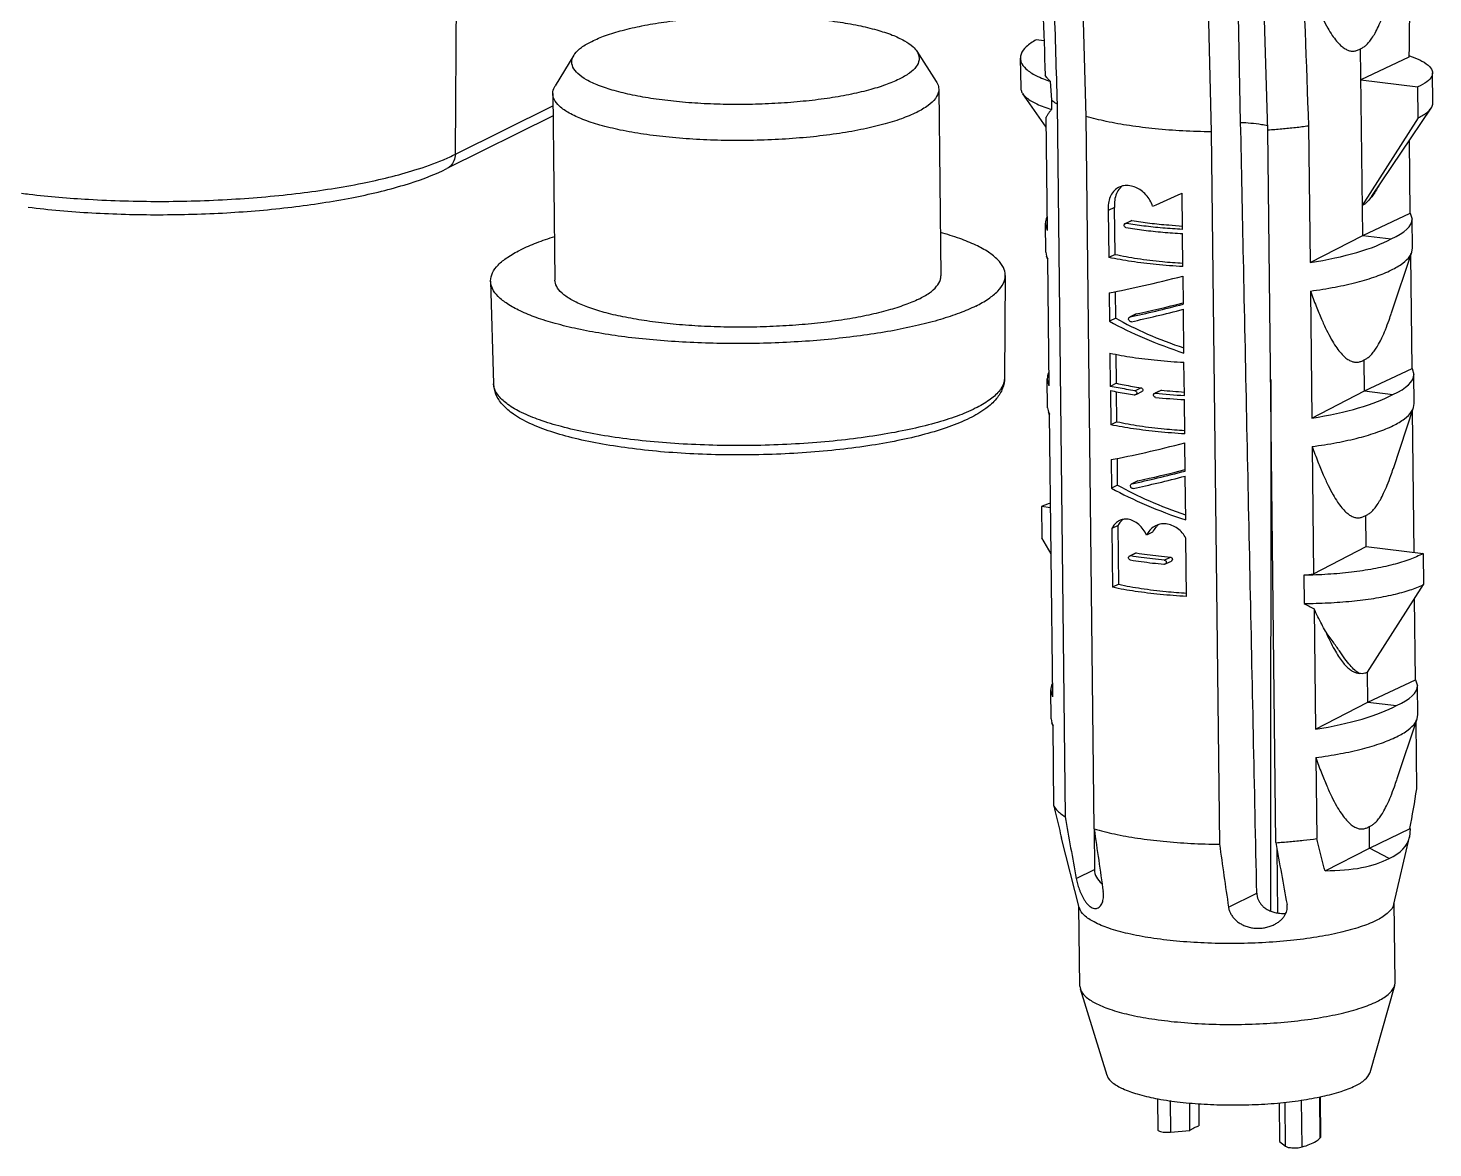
# Model space of a CAD drawing. Header units: millimetres. Extents: x -25 to 785, y -3301 to -3016.
# Drawn here: x 59.56 to 81.4, y -3214.03 to -3196.62 of the extents above; entities that cross this region are included whole.
import ezdxf

# ---------------------------------------------------------------- set-up
doc = ezdxf.new("R2010")
doc.units = ezdxf.units.MM

# ---------------------------------------------------------------- blocks, each defined once
blk = doc.blocks.new('*u2')
at = {"color": 7}
for p, q in [((1.092, -52.179), (1.116, -49.024)), ((13.299, -51.688), (13.244, -49.081)), ((13.722, -51.806), (13.64, -49.062)), ((10.895, -51.591), (10.844, -49.672)), ((12.792, -49.911), (12.843, -51.831)), ((10.243, -50.417), (10.121, -50.402)), ((2.934, -50.641), (2.643, -51.116)), ((8.266, -50.58), (8.567, -51.048)), ((15.196, -53.441), (15.163, -50.54)), ((15.915, -50.64), (15.915, -50.649)), ((15.915, -50.649), (15.915, -50.672)), ((9.874, -50.688), (9.88, -51.146)), ((15.915, -50.672), (15.168, -51.023)), ((10.34, -51.046), (10.357, -51.339)), ((15.168, -51.023), (16.053, -51.132)), ((16.288, -51.375), (16.283, -50.915)), ((2.607, -51.237), (2.64, -54.138)), ((8.606, -51.168), (8.639, -54.069)), ((10.277, -51.76), (9.913, -51.239)), ((16.059, -51.615), (16.053, -51.132)), ((1.092, -52.179), (2.609, -51.428)), ((10.357, -51.339), (10.358, -51.484)), ((10.446, -51.403), (10.572, -62.476)), ((15.337, -52.829), (16.259, -51.463)), ((2.611, -51.585), (0.96, -52.403)), ((10.295, -53.362), (10.275, -51.604)), ((11.021, -62.664), (10.895, -51.591)), ((14.355, -51.742), (14.379, -53.864)), ((16.059, -51.615), (15.19, -52.975)), ((12.843, -51.831), (12.969, -62.903)), ((13.848, -62.878), (13.722, -51.806)), ((15.936, -53.093), (15.923, -51.962)), ((12.394, -53.347), (12.388, -52.782)), ((15.337, -52.83), (15.301, -52.88)), ((11.338, -53.005), (11.242, -53.053)), ((11.242, -53.053), (11.25, -53.783)), ((11.346, -53.736), (11.338, -53.005)), ((10.295, -53.362), (10.266, -53.251)), ((10.271, -53.701), (10.266, -53.251)), ((11.502, -53.258), (11.516, -53.256)), ((11.514, -53.252), (11.596, -53.212)), ((11.609, -53.21), (11.516, -53.256)), ((11.525, -53.258), (11.516, -53.256)), ((11.596, -53.212), (11.609, -53.21)), ((15.196, -53.441), (15.936, -53.093)), ((15.936, -53.093), (15.965, -53.186)), ((15.97, -53.636), (15.965, -53.186)), ((12.401, -53.925), (12.395, -53.411)), ((14.379, -53.864), (15.196, -53.441)), ((15.196, -53.441), (15.638, -53.495)), ((10.271, -53.701), (10.282, -53.764)), ((15.645, -54.645), (15.96, -53.699)), ((15.96, -53.699), (15.97, -53.636)), ((10.282, -53.764), (10.3, -53.803)), ((10.301, -53.815), (10.282, -53.764)), ((10.323, -55.779), (10.3, -53.803)), ((11.346, -53.736), (11.25, -53.783)), ((15.963, -55.51), (15.943, -53.751)), ((1.64, -54.154), (1.687, -55.746)), ((9.639, -54.063), (9.629, -55.655)), ((12.408, -54.51), (12.403, -54.072)), ((11.256, -54.333), (11.261, -54.775)), ((11.357, -54.728), (11.352, -54.313)), ((14.384, -54.305), (14.406, -56.281)), ((12.416, -55.269), (12.409, -54.588)), ((11.357, -54.728), (11.261, -54.775)), ((11.574, -54.71), (11.667, -54.663)), ((11.574, -54.71), (11.58, -54.708)), ((11.673, -54.661), (11.58, -54.708)), ((11.667, -54.663), (11.673, -54.661)), ((11.267, -55.271), (11.273, -55.787)), ((11.369, -55.739), (11.363, -55.289)), ((12.424, -55.928), (12.418, -55.413)), ((15.223, -55.858), (15.218, -55.375)), ((10.323, -55.779), (10.293, -55.668)), ((10.298, -56.118), (10.293, -55.668)), ((15.223, -55.858), (15.963, -55.51)), ((15.963, -55.51), (15.993, -55.604)), ((15.998, -56.053), (15.993, -55.603)), ((11.369, -55.739), (11.273, -55.787)), ((11.274, -55.851), (11.28, -56.384)), ((11.375, -56.336), (11.37, -55.87)), ((11.655, -55.854), (11.748, -55.808)), ((11.683, -55.909), (11.763, -55.869)), ((11.959, -55.896), (11.974, -55.893)), ((11.972, -55.889), (12.052, -55.849)), ((12.067, -55.847), (11.974, -55.893)), ((12.052, -55.849), (12.067, -55.847)), ((14.406, -56.281), (15.223, -55.858)), ((15.223, -55.858), (15.666, -55.913)), ((10.298, -56.118), (10.31, -56.182)), ((11.646, -55.916), (11.656, -55.918)), ((11.67, -55.916), (11.656, -55.918)), ((12.431, -56.525), (12.425, -55.992)), ((15.673, -57.062), (15.988, -56.117)), ((15.988, -56.117), (15.998, -56.053)), ((10.31, -56.182), (10.328, -56.22)), ((10.328, -56.232), (10.31, -56.182)), ((10.378, -60.614), (10.328, -56.22)), ((11.375, -56.336), (11.28, -56.384)), ((15.996, -58.367), (15.971, -56.168)), ((12.437, -57.103), (12.432, -56.665)), ((14.411, -56.722), (14.434, -58.699)), ((11.286, -56.926), (11.291, -57.368)), ((11.387, -57.321), (11.382, -56.906)), ((12.446, -57.862), (12.438, -57.181)), ((11.387, -57.321), (11.291, -57.368)), ((11.603, -57.303), (11.697, -57.256)), ((11.603, -57.303), (11.609, -57.301)), ((11.703, -57.254), (11.609, -57.301)), ((11.697, -57.256), (11.703, -57.254)), ((10.344, -57.672), (10.204, -57.655)), ((10.204, -57.655), (10.21, -58.139)), ((15.251, -58.276), (15.245, -57.792)), ((11.394, -57.949), (11.298, -57.997)), ((11.298, -57.997), (11.308, -58.91)), ((11.404, -58.863), (11.394, -57.949)), ((11.93, -58.054), (11.837, -58.1)), ((10.353, -58.391), (10.21, -58.139)), ((12.459, -59.052), (12.449, -58.145)), ((14.434, -58.699), (15.251, -58.276)), ((15.251, -58.276), (16.136, -58.384)), ((11.57, -58.423), (11.584, -58.421)), ((11.582, -58.418), (11.664, -58.377)), ((11.677, -58.375), (11.584, -58.421)), ((11.594, -58.423), (11.584, -58.421)), ((11.664, -58.377), (11.677, -58.375)), ((12.112, -58.487), (12.206, -58.44)), ((12.14, -58.542), (12.222, -58.502)), ((16.136, -58.384), (16.141, -58.868)), ((12.106, -58.55), (12.113, -58.551)), ((12.128, -58.548), (12.113, -58.551)), ((14.279, -58.722), (14.284, -59.16)), ((11.404, -58.863), (11.308, -58.91)), ((15.273, -60.227), (16.141, -58.868)), ((16.018, -60.345), (16.004, -59.084)), ((14.44, -59.245), (14.461, -61.116)), ((15.278, -60.693), (15.273, -60.227)), ((15.278, -60.693), (16.018, -60.345)), ((16.018, -60.345), (16.048, -60.439)), ((16.053, -60.888), (16.048, -60.439)), ((10.378, -60.614), (10.348, -60.503)), ((10.353, -60.953), (10.348, -60.503)), ((14.461, -61.116), (15.278, -60.693)), ((15.278, -60.693), (15.721, -60.748)), ((16.043, -60.952), (16.053, -60.888)), ((10.353, -60.953), (10.365, -61.017)), ((10.365, -61.017), (10.383, -61.055)), ((10.383, -61.067), (10.365, -61.017)), ((10.397, -62.312), (10.383, -61.055)), ((15.728, -61.897), (16.043, -60.952)), ((16.037, -62.043), (16.026, -61.003)), ((14.466, -61.557), (14.481, -62.815)), ((11.02, -62.664), (11.027, -63.295)), ((15.304, -62.966), (15.3, -62.627)), ((15.304, -62.966), (15.932, -62.659)), ((15.932, -62.659), (15.923, -62.792)), ((10.791, -63.888), (10.515, -62.809)), ((10.516, -62.81), (10.515, -62.81)), ((15.682, -63.833), (15.924, -62.789)), ((13.864, -62.974), (13.872, -63.97)), ((14.611, -63.314), (15.304, -62.966)), ((15.608, -63.123), (15.304, -62.966)), ((10.744, -63.436), (11.027, -63.295)), ((13.11, -63.879), (13.55, -63.661)), ((10.8, -65.107), (10.786, -63.869)), ((15.7, -65.051), (15.686, -63.813)), ((15.694, -65.098), (15.7, -65.051)), ((10.8, -65.107), (10.808, -65.154)), ((11.222, -66.495), (10.808, -65.154)), ((15.31, -66.449), (15.694, -65.098)), ((12.006, -66.857), (12.012, -67.342)), ((12.201, -66.887), (12.206, -67.376)), ((12.511, -67.349), (12.507, -66.923)), ((12.647, -66.936), (12.65, -67.28)), ((13.896, -66.922), (13.903, -67.52)), ((13.998, -67.596), (13.99, -66.911)), ((14.254, -67.607), (14.246, -66.88)), ((14.537, -67.467), (14.53, -66.828)), ((14.535, -66.828), (14.542, -67.458)), ((12.206, -67.376), (12.511, -67.349)), ((14.537, -67.467), (14.542, -67.458)), ((13.903, -67.52), (13.998, -67.596))]:
    blk.add_line(p, q, dxfattribs=at)
for centre, radius, start, end in [((2219.222, 30.584), 2206.404, 181.985745, 182.138333), ((15.317, -52.469), 1.917, 71.5628, 71.7974), ((-0.358, -49.278), 3.243, 292.9427, 296.5561), ((-3.878, -38.686), 14.211, 262.8289, 263.3193), ((11.624, -52.887), 0.271, 127.6465, 138.8871), ((12.934, -46.55), 9.392, 264.1318, 266.8869), ((12.96, -46.998), 8.893, 264.2339, 266.5377), ((12.948, -46.441), 9.566, 264.1569, 266.8619), ((11.619, -58.042), 0.242, 128.2603, 138.9021), ((11.625, -58.047), 0.25, 138.8592, 139.8315), ((12.2, -58.171), 0.293, 136.275, 138.5332), ((12.201, -58.172), 0.294, 125.6487, 136.2726), ((13.173, -50.779), 8.02, 277.9321, 279.0494), ((18.468, -51.704), 8.549, 240.6998, 241.8909), ((-14.683, -57.095), 31.116, 349.699, 350.8501), ((76.544, -51.133), 66.94, 189.75575, 190.59059), ((406.609, -6.258), 399.588, 188.11494, 188.2563), ((81.549, -51.226), 68.697, 189.7655, 190.57917), ((394.587, -8.507), 385.475, 188.11235, 188.25889)]:
    blk.add_arc(centre, radius, start, end, dxfattribs=at)
for centre, major_axis, ratio, start_param, end_param in [((13.106, -52.4), (2.835, 1.303), 0.01569, -2.005247, -1.834013), ((13.115, -53.185), (2.849, 0.069), 0.276844, 3.021285, 3.137982), ((13.115, -53.185), (2.85, -0.003), 0.232076, -0.483411, 0.002841), ((13.115, -53.185), (2.849, 0.069), 0.276844, -1.117912, -0.489863), ((13.119, -53.564), (2.84, 0.821), 0.102026, -2.315447, -1.855258), ((13.124, -54.002), (2.84, 0.824), 0.101384, -2.174969, -1.855198), ((13.125, -54.081), (2.84, 0.824), 0.101384, -2.166638, -1.855198), ((13.124, -54.002), (2.64, 0.767), 0.101384, 4.101428, 4.40773), ((13.129, -54.383), (2.845, -0.755), 0.357485, -2.188257, -1.728068), ((13.129, -54.383), (2.645, -0.702), 0.357485, -2.205973, -1.748596), ((13.142, -55.602), (2.849, 0.069), 0.276844, 3.021285, 3.137982), ((13.142, -55.602), (2.85, -0.003), 0.232076, -0.483411, 0.002841), ((13.142, -55.602), (2.849, 0.069), 0.276844, -1.117912, -0.489863), ((13.149, -56.156), (2.84, 0.821), 0.102026, -2.315447, -1.855258), ((13.154, -56.595), (2.84, 0.824), 0.101384, -2.174969, -1.855198), ((13.155, -56.674), (2.84, 0.824), 0.101384, -2.166638, -1.855198), ((13.154, -56.595), (2.64, 0.767), 0.101384, 4.101428, 4.40773), ((13.158, -56.976), (2.845, -0.755), 0.357485, -2.188257, -1.728068), ((13.158, -56.976), (2.645, -0.702), 0.357485, -2.205973, -1.748596), ((13.198, -60.437), (2.849, 0.069), 0.276844, 3.021285, 3.137982), ((13.198, -60.437), (2.85, -0.003), 0.232076, -0.483411, 0.002841), ((13.198, -60.437), (2.849, 0.069), 0.276844, -1.117912, -0.489863), ((12.981, -61.77), (2.929, -1.066), 0.351173, -0.347027, 0.042405), ((11.533, -63.25), (0.503, 0.086), 0.706786, 3.029842, 3.711096), ((12.999, -61.761), (2.922, -1.027), 0.398562, -0.853566, -0.346778)]:
    blk.add_ellipse(centre, major_axis=major_axis, ratio=ratio, start_param=start_param, end_param=end_param, dxfattribs=at)
for points, start_tangent, end_tangent in [([(10.338, -47.756), (10.353, -48.269), (10.399, -49.835), (10.446, -51.403)], (0.029424, -0.999567), (0.029794, -0.999556)), ([(15.935, -48.865), (15.915, -50.64)], (-0.010599, -0.999944), (-0.011476, -0.999934)), ([(10.192, -48.93), (10.261, -50.948)], (0.033767, -0.99943), (0.034803, -0.999394)), ([(14.329, -49.47), (14.417, -49.705), (14.5, -49.907), (14.579, -50.077), (14.653, -50.218), (14.723, -50.332), (14.79, -50.421), (14.852, -50.487), (14.91, -50.533), (14.965, -50.562), (15.016, -50.575), (15.066, -50.575), (15.114, -50.563), (15.163, -50.54)], (0.336974, -0.941514), (0.8488, 0.528714)), ([(15.163, -50.54), (15.206, -50.518), (15.25, -50.484), (15.294, -50.437), (15.34, -50.375), (15.389, -50.296), (15.44, -50.196), (15.494, -50.071), (15.551, -49.921), (15.589, -49.813)], (0.942307, 0.334749), (0.316246, 0.948677)), ([(3.211, -50.425), (3.424, -50.336), (3.687, -50.255), (3.992, -50.184), (4.333, -50.126), (4.702, -50.081), (5.092, -50.05), (5.493, -50.033), (5.896, -50.033), (6.293, -50.047), (6.674, -50.077), (7.031, -50.121), (7.356, -50.178), (7.643, -50.248), (7.883, -50.327), (8.073, -50.416), (8.207, -50.512), (8.266, -50.58)], (0.896036, 0.443982), (0.53827, -0.842772)), ([(2.934, -50.641), (2.947, -50.621), (3.05, -50.521), (3.211, -50.425)], (0.521659, 0.853154), (0.896036, 0.443982)), ([(10.121, -50.402), (9.965, -50.512), (9.885, -50.626), (9.876, -50.688)], (-0.876098, -0.482134), (0.007351, -0.999973)), ([(7.991, -51.013), (7.778, -51.102), (7.515, -51.183), (7.21, -51.254), (6.869, -51.312), (6.5, -51.357), (6.11, -51.388), (5.709, -51.404), (5.306, -51.405), (4.91, -51.391), (4.528, -51.361), (4.171, -51.317), (3.846, -51.26), (3.56, -51.19), (3.319, -51.11), (3.129, -51.022), (2.995, -50.926), (2.919, -50.826), (2.903, -50.724), (2.934, -50.641)], (-0.896036, -0.443982), (0.521659, 0.853154)), ([(8.266, -50.58), (8.283, -50.612), (8.299, -50.714), (8.255, -50.817), (8.152, -50.917), (7.991, -51.013)], (0.53827, -0.842772), (-0.896036, -0.443982)), ([(15.923, -50.65), (16.084, -50.714), (16.214, -50.796), (16.277, -50.881), (16.281, -50.915)], (0.948667, -0.316275), (-0.006969, -0.999976)), ([(9.876, -50.688), (9.884, -50.741), (9.961, -50.852), (10.115, -50.955), (10.236, -51.009)], (0.007351, -0.999973), (0.930391, -0.366568)), ([(8.568, -51.048), (8.587, -51.083), (8.606, -51.168)], (0.538353, -0.84272), (0.023686, -0.999719)), ([(10.236, -51.009), (10.34, -51.046)], (0.930391, -0.366568), (0.950163, -0.311754)), ([(10.34, -51.046), (10.308, -51.014), (10.282, -50.981), (10.261, -50.948)], (-0.727007, 0.686631), (-0.483504, 0.875342)), ([(16.281, -50.915), (16.271, -50.967), (16.195, -51.052), (16.053, -51.132)], (-0.006969, -0.999976), (-0.915065, -0.403307)), ([(2.607, -51.237), (2.609, -51.208), (2.643, -51.116)], (-0.023686, 0.999719), (0.521516, 0.853242)), ([(8.263, -51.529), (8.025, -51.628), (7.734, -51.718), (7.395, -51.797), (7.016, -51.862), (6.605, -51.912), (6.172, -51.946), (5.727, -51.964), (5.279, -51.965), (4.838, -51.949), (4.415, -51.916), (4.018, -51.867), (3.656, -51.803), (3.338, -51.726), (3.071, -51.637), (2.86, -51.539), (2.711, -51.433), (2.627, -51.322), (2.607, -51.237)], (-0.896036, -0.443982), (-0.023686, 0.999719)), ([(8.606, -51.168), (8.605, -51.197), (8.556, -51.311), (8.441, -51.422), (8.263, -51.529)], (0.023686, -0.999719), (-0.896036, -0.443982)), ([(9.881, -51.146), (9.89, -51.198), (9.912, -51.24)], (0.009735, -0.999953), (0.572487, -0.819913)), ([(9.912, -51.24), (9.971, -51.301), (10.129, -51.398), (10.358, -51.484)], (0.572487, -0.819913), (0.956564, -0.291522)), ([(10.358, -51.484), (10.324, -51.527), (10.297, -51.567), (10.275, -51.604)], (-0.642043, -0.766668), (-0.460669, -0.887572)), ([(10.446, -51.403), (10.413, -51.382), (10.384, -51.361), (10.357, -51.339)], (-0.84805, 0.529916), (-0.759485, 0.650525)), ([(16.059, -51.615), (16.202, -51.525), (16.259, -51.464)], (0.896036, 0.443982), (0.553906, 0.832579)), ([(16.259, -51.464), (16.277, -51.431), (16.287, -51.375)], (0.553906, 0.832579), (0.000194, 1)), ([(12.843, -51.831), (12.398, -51.817), (11.971, -51.784), (11.571, -51.735), (11.21, -51.67), (10.895, -51.591)], (-0.999933, 0.011597), (-0.958603, 0.284747)), ([(13.55, -63.661), (13.446, -58.727), (13.343, -53.81), (13.299, -51.688)], (-0.021271, 0.999774), (-0.020818, 0.999783)), ([(13.72, -51.738), (13.622, -51.72), (13.458, -51.7), (13.299, -51.689)], (-0.978973, 0.203991), (-0.999051, 0.043554)), ([(14.355, -51.742), (14.15, -51.768), (13.938, -51.789), (13.722, -51.806)], (-0.990734, -0.135814), (-0.997671, -0.068209)), ([(1.092, -52.179), (1.07, -52.282), (1.015, -52.364), (0.96, -52.403)], (-0.028722, -0.999587), (-0.894885, -0.446297)), ([(-5.55, -53.002), (-4.56, -53.09), (-3.515, -53.119), (-2.463, -53.089), (-1.448, -53), (-0.517, -52.855), (0.295, -52.658), (0.96, -52.403)], (0.992509, -0.122172), (0.895881, 0.444295)), ([(-5.532, -52.8), (-4.609, -52.88), (-3.503, -52.912), (-2.388, -52.879), (-1.321, -52.783), (-0.354, -52.629), (0.464, -52.424), (0.906, -52.265)], (0.993208, -0.116355), (0.920513, 0.390713)), ([(11.406, -52.693), (11.392, -52.701), (11.322, -52.76), (11.272, -52.842), (11.245, -52.942), (11.242, -53.053)], (-0.895729, -0.4446), (0.083927, -0.996472)), ([(11.42, -52.709), (11.419, -52.71), (11.369, -52.79), (11.341, -52.891), (11.338, -53.005)], (-0.658126, -0.752908), (0.083083, -0.996543)), ([(11.577, -52.669), (11.48, -52.669), (11.406, -52.693)], (-0.988861, 0.148841), (-0.895729, -0.4446)), ([(11.931, -52.989), (11.888, -52.894), (11.827, -52.81), (11.751, -52.742), (11.667, -52.694), (11.577, -52.669)], (-0.306026, 0.952023), (-0.988861, 0.148841)), ([(15.348, -52.825), (15.301, -52.88)], (-0.606869, -0.794802), (-0.696575, -0.717484)), ([(15.445, -52.67), (15.396, -52.754), (15.348, -52.825)], (-0.469115, -0.883137), (-0.606869, -0.794802)), ([(15.301, -52.88), (15.263, -52.922), (15.227, -52.954), (15.19, -52.975)], (-0.617929, -0.786234), (-0.91516, -0.403091)), ([(11.516, -53.32), (11.502, -53.313), (11.492, -53.3), (11.489, -53.284), (11.492, -53.269), (11.501, -53.258), (11.502, -53.258)], (-0.987293, 0.15891), (0.897624, 0.440761)), ([(12.394, -53.347), (12.087, -53.326), (11.793, -53.295), (11.525, -53.258)], (-0.998477, 0.055165), (-0.987521, 0.15749)), ([(11.609, -53.21), (11.886, -53.249), (12.181, -53.279), (12.394, -53.295)], (0.986809, -0.161889), (0.998165, -0.060548)), ([(2.632, -53.464), (2.348, -53.56), (2.098, -53.668)], (-0.957594, -0.288121), (-0.896036, -0.443982)), ([(9.639, -54.063), (9.639, -54.061), (9.61, -53.939), (9.523, -53.819), (9.38, -53.703), (9.181, -53.593), (8.932, -53.49), (8.632, -53.396)], (0.006786, 0.999977), (-0.963899, 0.266269)), ([(11.516, -53.32), (11.794, -53.359), (12.088, -53.39), (12.395, -53.411)], (0.987293, -0.15891), (0.998477, -0.055165)), ([(1.64, -54.154), (1.64, -54.146), (1.669, -54.023), (1.756, -53.901), (1.9, -53.782), (2.098, -53.668)], (-0.031659, 0.999499), (0.896036, 0.443982)), ([(15.644, -53.978), (15.82, -53.872), (15.929, -53.761), (15.96, -53.699)], (0.896036, 0.443982), (0.319944, 0.947436)), ([(12.401, -53.925), (11.988, -53.893), (11.601, -53.846), (11.25, -53.783)], (-0.998477, 0.055165), (-0.978724, 0.20518)), ([(11.346, -53.736), (11.694, -53.8), (12.082, -53.847), (12.4, -53.872)], (0.977125, -0.212668), (0.998166, -0.060529)), ([(9.181, -54.539), (8.931, -54.647), (8.633, -54.747), (8.292, -54.837), (7.911, -54.917), (7.498, -54.985), (7.058, -55.04), (6.596, -55.082), (6.121, -55.109), (5.639, -55.122), (5.157, -55.119), (4.682, -55.102), (4.221, -55.07), (3.78, -55.025), (3.367, -54.965), (2.987, -54.894), (2.645, -54.81), (2.348, -54.717), (2.098, -54.614), (1.9, -54.504), (1.756, -54.388), (1.669, -54.268), (1.64, -54.154)], (-0.896036, -0.443982), (-0.031659, 0.999499)), ([(8.296, -54.43), (8.081, -54.521), (7.821, -54.604), (7.52, -54.678), (7.184, -54.742), (6.82, -54.793), (6.433, -54.831), (6.032, -54.856), (5.624, -54.867), (5.215, -54.864), (4.815, -54.846), (4.43, -54.815), (4.067, -54.77), (3.734, -54.713), (3.436, -54.645), (3.18, -54.567), (2.969, -54.48), (2.808, -54.385), (2.699, -54.286), (2.646, -54.183), (2.64, -54.138)], (-0.896036, -0.443982), (-0.008388, 0.999965)), ([(8.296, -54.43), (8.461, -54.333), (8.573, -54.232), (8.631, -54.128), (8.639, -54.069)], (0.896036, 0.443982), (-0.008388, 0.999965)), ([(9.181, -54.539), (9.379, -54.425), (9.523, -54.306), (9.61, -54.184), (9.639, -54.063)], (0.896036, 0.443982), (0.006786, 0.999977)), ([(14.384, -54.305), (14.768, -54.243), (15.111, -54.166), (15.406, -54.077), (15.644, -53.978)], (0.990807, 0.135283), (0.896036, 0.443982)), ([(14.384, -54.305), (14.472, -54.541), (14.555, -54.742), (14.634, -54.912), (14.708, -55.053), (14.778, -55.167), (14.845, -55.256), (14.907, -55.323), (14.965, -55.368), (15.02, -55.397), (15.071, -55.41), (15.121, -55.41), (15.169, -55.399), (15.218, -55.375)], (0.336974, -0.941514), (0.8488, 0.528714)), ([(11.591, -54.782), (11.576, -54.776), (11.564, -54.763), (11.558, -54.746), (11.559, -54.729)], (-0.988627, 0.150386), (0.251157, 0.967946)), ([(11.559, -54.729), (11.567, -54.715), (11.574, -54.71)], (0.251157, 0.967946), (0.890166, 0.455637)), ([(11.601, -54.782), (11.597, -54.782), (11.594, -54.782), (11.591, -54.782)], (-0.977203, -0.212309), (-0.988627, 0.150386)), ([(15.218, -55.375), (15.261, -55.353), (15.305, -55.319), (15.349, -55.272), (15.395, -55.21), (15.444, -55.131), (15.495, -55.031), (15.549, -54.906), (15.607, -54.756), (15.644, -54.648)], (0.942307, 0.334749), (0.316246, 0.948677)), ([(11.267, -55.271), (11.618, -55.334), (12.005, -55.381), (12.418, -55.413)], (0.978715, -0.205226), (0.998477, -0.055165)), ([(9.629, -55.655), (9.598, -55.817), (9.502, -55.978), (9.336, -56.132), (9.085, -56.282)], (-0.006666, -0.999978), (-0.896036, -0.443982)), ([(9.628, -55.655), (9.618, -55.728), (9.541, -55.865), (9.392, -56), (9.174, -56.128)], (-0.008187, -0.999966), (-0.896036, -0.443982)), ([(13.766, -55.679), (13.766, -56.571), (13.765, -61.411), (13.764, -63.941)], (-0.000056, -1), (-0.000314, -1)), ([(9.085, -56.282), (8.765, -56.416), (8.391, -56.532), (7.968, -56.63), (7.505, -56.712), (7.007, -56.775), (6.485, -56.82), (5.947, -56.846), (5.404, -56.853), (4.866, -56.839), (4.342, -56.807), (3.843, -56.755), (3.378, -56.684), (2.953, -56.596), (2.576, -56.49), (2.251, -56.363), (1.996, -56.22), (1.824, -56.069), (1.723, -55.91), (1.687, -55.746)], (-0.896036, -0.443982), (-0.029425, 0.999567)), ([(1.699, -55.818), (1.695, -55.801), (1.687, -55.746)], (-0.29309, 0.956085), (-0.024922, 0.999689)), ([(9.174, -56.128), (8.89, -56.249), (8.545, -56.359), (8.147, -56.457), (7.703, -56.54), (7.22, -56.608), (6.709, -56.659), (6.177, -56.692), (5.636, -56.707), (5.096, -56.702), (4.566, -56.679), (4.056, -56.638), (3.576, -56.579), (3.135, -56.503), (2.741, -56.413), (2.401, -56.309), (2.122, -56.194), (1.909, -56.069), (1.765, -55.938), (1.699, -55.818)], (-0.896036, -0.443982), (-0.29309, 0.956085)), ([(11.655, -55.854), (11.523, -55.833), (11.395, -55.811), (11.273, -55.787)], (-0.98973, 0.142951), (-0.978715, 0.205226)), ([(11.274, -55.851), (11.396, -55.875), (11.523, -55.897), (11.646, -55.916)], (0.978715, -0.205226), (0.98952, -0.144395)), ([(11.369, -55.739), (11.489, -55.764), (11.616, -55.787), (11.748, -55.808)], (0.977113, -0.212719), (0.989492, -0.144586)), ([(11.655, -55.854), (11.67, -55.86), (11.68, -55.873), (11.684, -55.89), (11.681, -55.905), (11.671, -55.915), (11.67, -55.916)], (0.98973, -0.142951), (-0.897252, -0.44152)), ([(11.748, -55.808), (11.763, -55.814), (11.773, -55.827), (11.777, -55.844), (11.773, -55.859), (11.763, -55.869)], (0.989492, -0.144586), (-0.89713, -0.441766)), ([(11.974, -55.957), (11.959, -55.951), (11.948, -55.938), (11.944, -55.922), (11.947, -55.907), (11.958, -55.896), (11.959, -55.896)], (-0.994707, 0.102752), (0.896153, 0.443746)), ([(15.671, -56.396), (15.847, -56.29), (15.957, -56.178), (15.987, -56.117)], (0.896036, 0.443982), (0.319944, 0.947436)), ([(11.375, -56.336), (11.724, -56.4), (12.111, -56.447), (12.43, -56.472)], (0.977113, -0.212719), (0.998166, -0.060529)), ([(12.431, -56.525), (12.018, -56.493), (11.631, -56.446), (11.28, -56.384)], (-0.998477, 0.055165), (-0.978715, 0.205226)), ([(14.411, -56.722), (14.795, -56.66), (15.139, -56.584), (15.433, -56.495), (15.671, -56.396)], (0.990807, 0.135283), (0.896036, 0.443982)), ([(14.411, -56.722), (14.5, -56.958), (14.583, -57.16), (14.661, -57.33), (14.735, -57.471), (14.806, -57.585), (14.872, -57.674), (14.935, -57.74), (14.993, -57.786), (15.047, -57.814), (15.099, -57.828), (15.149, -57.828), (15.197, -57.816), (15.245, -57.792)], (0.336974, -0.941514), (0.8488, 0.528714)), ([(15.245, -57.792), (15.289, -57.77), (15.332, -57.737), (15.377, -57.69), (15.423, -57.628), (15.471, -57.548), (15.522, -57.448), (15.577, -57.324), (15.634, -57.174), (15.671, -57.065)], (0.942307, 0.334749), (0.316246, 0.948677)), ([(11.62, -57.375), (11.606, -57.369), (11.594, -57.356), (11.588, -57.339), (11.589, -57.322)], (-0.988627, 0.150386), (0.251157, 0.967946)), ([(11.589, -57.322), (11.596, -57.308), (11.603, -57.303)], (0.251157, 0.967946), (0.890166, 0.455637)), ([(11.63, -57.375), (11.627, -57.375), (11.623, -57.375), (11.62, -57.375)], (-0.977203, -0.212309), (-0.988627, 0.150386)), ([(10.342, -57.602), (10.204, -57.655)], (-0.948985, -0.315322), (-0.915065, -0.403307)), ([(11.549, -57.85), (11.471, -57.854), (11.414, -57.873)], (-0.995498, 0.094787), (-0.896223, -0.443604)), ([(11.837, -58.1), (11.785, -58.01), (11.716, -57.935), (11.635, -57.88), (11.549, -57.85)], (-0.393557, 0.9193), (-0.980133, 0.198342)), ([(11.414, -57.873), (11.4, -57.881), (11.342, -57.929), (11.298, -57.997)], (-0.896223, -0.443604), (-0.42183, -0.906675)), ([(11.434, -57.886), (11.394, -57.949)], (-0.645051, -0.764139), (-0.418736, -0.908108)), ([(11.977, -57.954), (11.958, -57.964), (11.888, -58.022), (11.837, -58.1)], (-0.896069, -0.443915), (-0.412708, -0.910863)), ([(11.98, -57.977), (11.93, -58.054)], (-0.662174, -0.74935), (-0.412701, -0.910867)), ([(12.139, -57.922), (12.043, -57.93), (11.977, -57.954)], (-0.998589, 0.053098), (-0.896069, -0.443915)), ([(12.449, -58.145), (12.392, -58.063), (12.318, -57.996), (12.231, -57.948), (12.139, -57.922)], (-0.464707, 0.885465), (-0.989243, 0.146281)), ([(11.584, -58.485), (11.57, -58.479), (11.56, -58.465), (11.557, -58.449), (11.56, -58.434), (11.57, -58.424), (11.57, -58.423)], (-0.987517, 0.157512), (0.897577, 0.440857)), ([(11.584, -58.485), (11.754, -58.51), (11.93, -58.532), (12.106, -58.55)], (0.987517, -0.157512), (0.995829, -0.091235)), ([(12.112, -58.487), (11.93, -58.468), (11.753, -58.446), (11.594, -58.423)], (-0.995901, 0.090449), (-0.987751, 0.156039)), ([(11.677, -58.375), (11.846, -58.4), (12.023, -58.422), (12.206, -58.44)], (0.987057, -0.16037), (0.996107, -0.088158)), ([(12.112, -58.487), (12.128, -58.493), (12.139, -58.505), (12.144, -58.521), (12.14, -58.537), (12.129, -58.547), (12.128, -58.548)], (0.995901, -0.090449), (-0.896055, -0.443943)), ([(12.206, -58.44), (12.221, -58.446), (12.233, -58.459), (12.237, -58.475), (12.233, -58.491), (12.222, -58.501), (12.222, -58.502)], (0.996107, -0.088158), (-0.8963, -0.443448)), ([(16.136, -58.384), (15.93, -58.476), (15.67, -58.557), (15.363, -58.624), (15.021, -58.675), (14.656, -58.708), (14.279, -58.722)], (-0.876098, -0.482134), (-0.999946, -0.010393)), ([(12.459, -59.052), (12.046, -59.02), (11.66, -58.973), (11.308, -58.91)], (-0.998477, 0.055165), (-0.978715, 0.205226)), ([(11.404, -58.863), (11.753, -58.926), (12.14, -58.974), (12.459, -58.999)], (0.977113, -0.212719), (0.998166, -0.060529)), ([(14.284, -59.16), (14.66, -59.151), (15.026, -59.124), (15.368, -59.081), (15.675, -59.022), (15.936, -58.95), (16.141, -58.868)], (1, -0.000406), (0.896036, 0.443982)), ([(14.616, -59.591), (14.56, -59.483), (14.501, -59.368), (14.44, -59.245)], (-0.471941, 0.88163), (-0.438742, 0.898613)), ([(14.616, -59.591), (14.688, -59.746), (14.756, -59.876), (14.821, -59.983), (14.882, -60.069), (14.94, -60.136), (14.995, -60.185), (15.046, -60.219), (15.095, -60.239), (15.142, -60.247)], (0.402246, -0.915532), (0.998656, -0.051826)), ([(15.142, -60.247), (15.073, -60.199), (15, -60.122), (14.921, -60.02), (14.835, -59.898), (14.735, -59.757), (14.616, -59.591)], (-0.910894, 0.412641), (-0.588944, 0.808174)), ([(15.273, -60.227), (15.23, -60.245), (15.187, -60.252), (15.142, -60.247)], (-0.877917, -0.478813), (-0.972981, 0.230883)), ([(15.726, -61.231), (15.902, -61.125), (16.012, -61.013), (16.042, -60.952)], (0.896036, 0.443982), (0.319944, 0.947436)), ([(14.466, -61.557), (14.85, -61.495), (15.194, -61.419), (15.488, -61.33), (15.726, -61.231)], (0.990807, 0.135283), (0.896036, 0.443982)), ([(14.466, -61.557), (14.555, -61.793), (14.638, -61.995), (14.716, -62.165), (14.79, -62.306), (14.861, -62.42), (14.927, -62.509), (14.99, -62.575), (15.048, -62.621), (15.102, -62.649), (15.154, -62.663), (15.204, -62.663), (15.252, -62.651), (15.3, -62.627)], (0.336974, -0.941514), (0.8488, 0.528714)), ([(15.3, -62.627), (15.344, -62.606), (15.387, -62.572), (15.432, -62.525), (15.478, -62.463), (15.526, -62.383), (15.577, -62.283), (15.632, -62.159), (15.689, -62.009), (15.726, -61.9)], (0.942307, 0.334749), (0.316246, 0.948677)), ([(10.397, -62.312), (10.436, -62.483), (10.476, -62.649), (10.516, -62.81)], (0.2181, -0.975926), (0.246719, -0.969087)), ([(10.397, -62.312), (10.438, -62.368), (10.497, -62.423), (10.572, -62.476)], (0.498949, -0.866632), (0.84805, -0.529916)), ([(11.021, -62.664), (11.336, -62.743), (11.697, -62.808), (12.097, -62.857), (12.524, -62.889), (12.969, -62.903)], (0.958603, -0.284745), (0.999933, -0.011592)), ([(13.848, -62.879), (14.064, -62.861), (14.276, -62.84), (14.481, -62.815)], (0.997667, 0.068271), (0.990807, 0.135283)), ([(14.611, -63.314), (14.567, -63.152), (14.523, -62.986), (14.481, -62.815)], (-0.268828, 0.963188), (-0.237917, 0.971286)), ([(10.744, -63.436), (10.753, -63.476), (10.763, -63.517), (10.775, -63.558), (10.789, -63.6), (10.805, -63.642), (10.823, -63.685), (10.844, -63.727), (10.869, -63.769), (10.896, -63.809), (10.927, -63.843), (10.959, -63.871), (10.992, -63.891), (11.025, -63.9), (11.057, -63.9), (11.084, -63.891)], (0.184278, -0.982874), (0.896343, 0.443362)), ([(11.084, -63.891), (11.086, -63.89), (11.111, -63.872), (11.132, -63.846), (11.148, -63.814), (11.159, -63.776), (11.166, -63.733), (11.166, -63.688), (11.162, -63.639)], (0.896343, 0.443362), (-0.1437, 0.989621)), ([(13.55, -63.661), (13.554, -63.706), (13.567, -63.751), (13.587, -63.794), (13.615, -63.835), (13.651, -63.873), (13.696, -63.907), (13.751, -63.936), (13.814, -63.958), (13.889, -63.973), (13.974, -63.978), (14.002, -63.977)], (0.021271, -0.999774), (0.998813, 0.048719)), ([(15.405, -64.089), (15.159, -64.188), (14.847, -64.274), (14.481, -64.346), (14.072, -64.399), (13.635, -64.433), (13.184, -64.446), (12.734, -64.437), (12.302, -64.408), (11.902, -64.359), (11.547, -64.291), (11.25, -64.208), (11.02, -64.111), (10.866, -64.005), (10.792, -63.892), (10.791, -63.888)], (-0.896036, -0.443982), (-0.219391, 0.975637)), ([(13.11, -63.879), (13.121, -63.928), (13.141, -63.976), (13.17, -64.023), (13.207, -64.067), (13.252, -64.107), (13.305, -64.142), (13.365, -64.171), (13.432, -64.192), (13.503, -64.205), (13.577, -64.209), (13.652, -64.203), (13.723, -64.188), (13.79, -64.165), (13.82, -64.151)], (0.1437, -0.989621), (0.895669, 0.444721)), ([(13.82, -64.151), (13.848, -64.136), (13.897, -64.103), (13.937, -64.068), (13.969, -64.032), (13.993, -63.994), (14.01, -63.956), (14.02, -63.918), (14.024, -63.879), (14.02, -63.839)], (0.895669, 0.444721), (-0.184278, 0.982874)), ([(15.681, -63.832), (15.67, -63.867), (15.577, -63.98), (15.405, -64.089)], (-0.204662, -0.978833), (-0.896036, -0.443982)), ([(10.808, -65.154), (10.88, -65.262), (11.034, -65.368), (11.264, -65.465), (11.561, -65.549), (11.916, -65.616), (12.317, -65.665), (12.749, -65.695), (13.198, -65.703), (13.649, -65.69), (14.086, -65.656), (14.495, -65.603), (14.862, -65.531), (15.173, -65.445), (15.419, -65.346)], (0.272502, -0.962155), (0.896036, 0.443982)), ([(15.419, -65.346), (15.592, -65.237), (15.684, -65.124), (15.693, -65.098)], (0.896036, 0.443982), (0.246474, 0.969149)), ([(11.223, -66.495), (11.227, -66.51), (11.308, -66.608), (11.465, -66.701), (11.691, -66.784), (11.977, -66.852), (12.312, -66.905), (12.683, -66.939), (13.077, -66.954), (13.478, -66.949), (13.871, -66.925), (14.24, -66.881), (14.574, -66.82), (14.859, -66.744), (15.081, -66.656)], (0.256316, -0.966593), (0.896036, 0.443982)), ([(15.081, -66.656), (15.232, -66.56), (15.307, -66.458), (15.31, -66.449)], (0.896036, 0.443982), (0.233122, 0.972448)), ([(12.012, -67.342), (12.012, -67.345), (12.025, -67.357), (12.052, -67.367), (12.092, -67.375)], (-0.06187, -0.998084), (0.992523, -0.122054)), ([(12.092, -67.375), (12.129, -67.378), (12.168, -67.378), (12.206, -67.376)], (0.992523, -0.122054), (0.99598, 0.089571)), ([(12.511, -67.349), (12.547, -67.324), (12.593, -67.301), (12.65, -67.28)], (0.763068, 0.646318), (0.949349, 0.314223)), ([(14.254, -67.607), (14.377, -67.564), (14.472, -67.517), (14.537, -67.467)], (0.957591, 0.288131), (0.699905, 0.714236)), ([(13.998, -67.596), (14.015, -67.605), (14.04, -67.613), (14.072, -67.618)], (0.778416, -0.627748), (0.992523, -0.122054)), ([(14.072, -67.618), (14.119, -67.622), (14.169, -67.621), (14.215, -67.616), (14.254, -67.607)], (0.992523, -0.122054), (0.957591, 0.288131))]:
    blk.add_spline(points, degree=3, dxfattribs=dict(at, start_tangent=start_tangent, end_tangent=end_tangent))
blk = doc.blocks.new('u5')
at = {"zscale": 0.8}
blk.add_blockref('*u2', (-89.832, 125.636), dxfattribs=at)

msp = doc.modelspace()

# ---------------------------------------------------------------- block references
msp.add_blockref('u5', (154.947, -3272.04))

doc.saveas('drawing.dxf')
